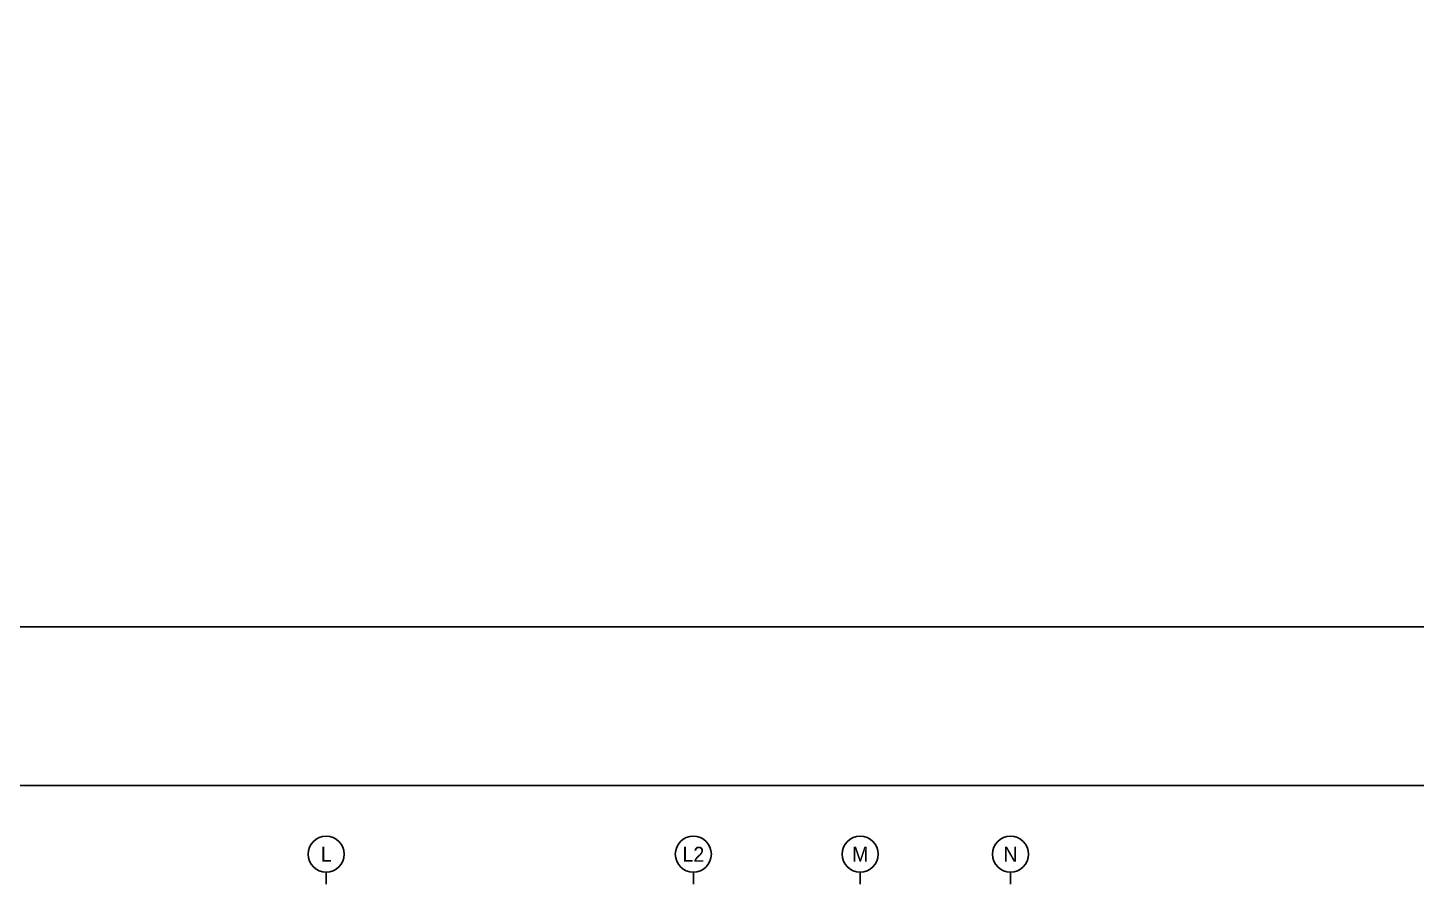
# Model space of a CAD drawing. Header units: millimetres. Extents: x 0 to 841000, y -4805 to 148500.
# Drawn here: x 550197 to 591797, y -2956 to 22701 of the extents above; entities that cross this region are included whole.
import ezdxf
from ezdxf.enums import TextEntityAlignment as Align

# ---------------------------------------------------------------- set-up
doc = ezdxf.new("R2010")
doc.units = ezdxf.units.MM
doc.header["$LTSCALE"] = 250
doc.layers.add('CK', color=221, linetype='Continuous', plot=False)
doc.layers.add('NOPLOT', color=191, linetype='Continuous', plot=False)
doc.styles.add('Gdim', font='Dotum.ttf')

# ---------------------------------------------------------------- blocks, each defined once
blk = doc.blocks.new('A$C8269b82c')
at = {"layer": 'CK', "linetype": 'Continuous'}
for points in [[(-20500, 0), (-20500, 360, -1), (-20500, 1440, -1), (-20500, 360, 0)], [(-9500, 0), (-9500, 360, -1), (-9500, 1440, -1), (-9500, 360, 0)], [(-4500, 0), (-4500, 360, -1), (-4500, 1440, -1), (-4500, 360, 0)], [(0, 0), (0, 360, -1), (0, 1440, -1), (0, 360, 0)]]:
    blk.add_lwpolyline(points, format="xyb", dxfattribs=at)
at = {"layer": 'CK', "linetype": 'Continuous', "style": 'Gdim'}
for s, p in [('L', (-20500, 900)), ('L2', (-9500, 900)), ('M', (-4500, 900)), ('N', (0, 900))]:
    blk.add_text(s, height=450, dxfattribs=at).set_placement(p, align=Align.MIDDLE)

msp = doc.modelspace()

# ---------------------------------------------------------------- linework, layer by layer
at = {"layer": 'NOPLOT'}
for points in [[(420500, 148500), (420500, 0), (630750, 0), (630750, 148500)], [(428750, 143750), (428750, 4750), (602750, 4750), (602750, 143750)]]:
    msp.add_lwpolyline(points, close=True, dxfattribs=at)

# ---------------------------------------------------------------- block references
at = {"layer": 'CK'}
msp.add_blockref('A$C8269b82c', (579638.209, -2956.208), dxfattribs=at)

doc.saveas('drawing.dxf')
